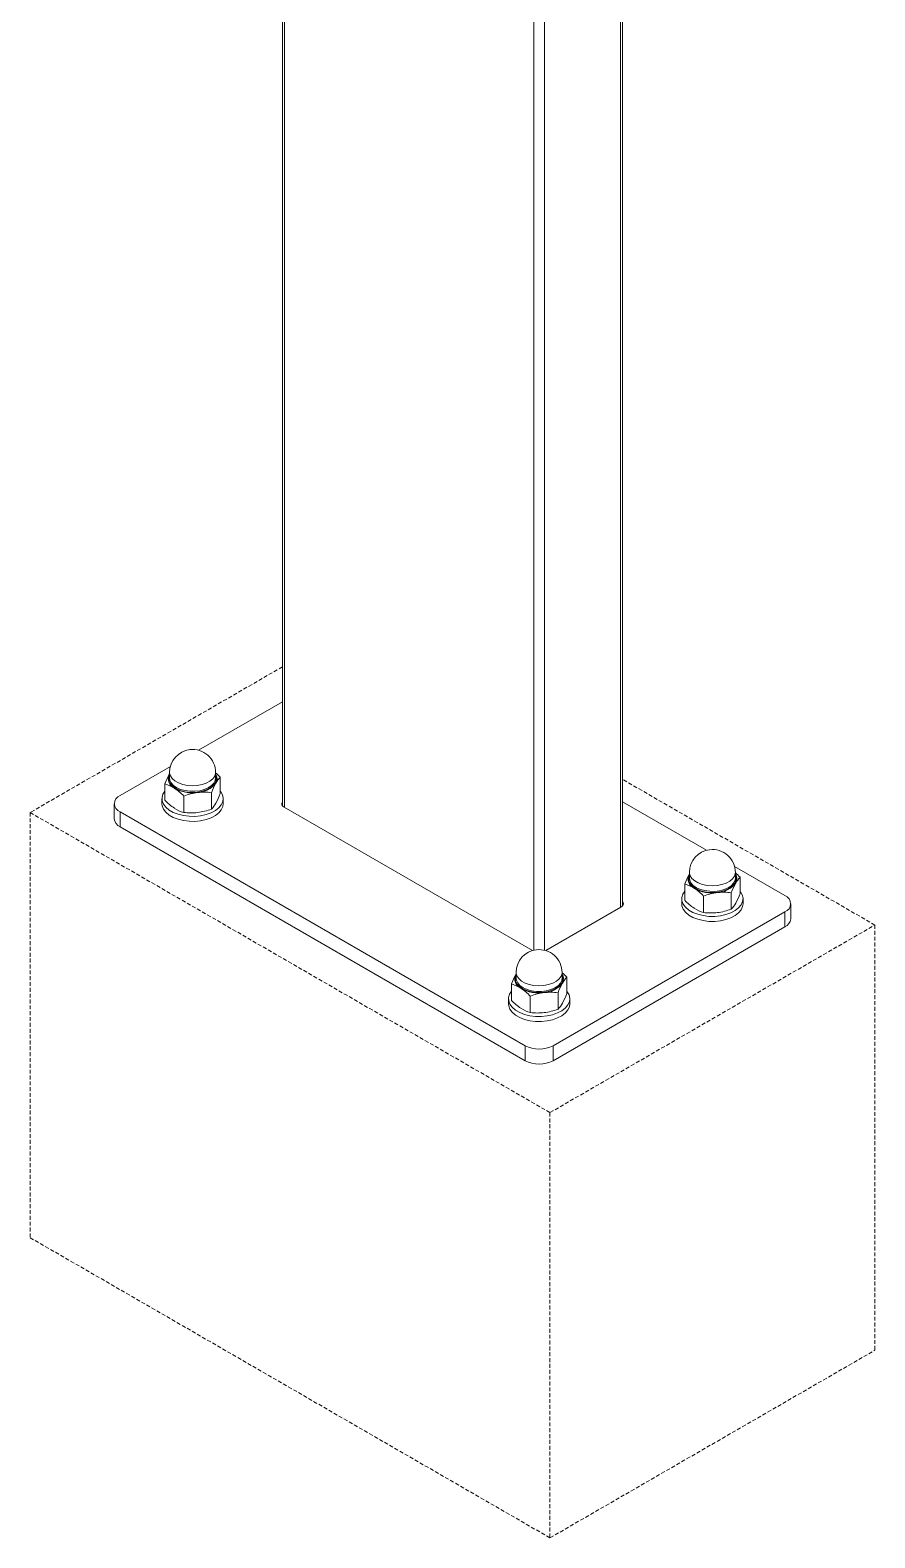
# Model space of a CAD drawing. Header units: millimetres. Extents: x 186 to 2315, y 1042 to 2769.
# Drawn here: x 2039.2 to 2314.5, y 1659.5 to 2150.8 of the extents above; entities that cross this region are included whole.
import ezdxf

# ---------------------------------------------------------------- set-up
doc = ezdxf.new("R2010")
doc.units = ezdxf.units.MM
doc.linetypes.add('HIDDEN', pattern=[1.905, 1.27, -0.635])
doc.layers.add('ZANO_R', color=7, linetype='Continuous', lineweight=0)
doc.layers.add('ZANO_R_przerywana', color=7, linetype='HIDDEN', lineweight=0)

msp = doc.modelspace()

# ---------------------------------------------------------------- linework, layer by layer
at = {"layer": 'ZANO_R'}
for p, q in [((2231.58, 2591.02), (2231.58, 1864.92)), ((2232.31, 1865.49), (2232.31, 2593.48)), ((2206.87, 2548.23), (2206.87, 1851.01)), ((2203.35, 2411.18), (2203.35, 1851.01)), ((2121.43, 2392.67), (2121.43, 1898.09)), ((2122.17, 2392.25), (2122.17, 1897.52)), ((2094.11, 1916.17), (2121.43, 1931.94)), ((2068.52, 1901.4), (2084.93, 1910.87)), ((2084.68, 1908.5), (2084.58, 1908.33)), ((2084.68, 1908.5), (2084.58, 1908.33)), ((2084.68, 1908.94), (2084.68, 1907.1)), ((2099.65, 1907.1), (2099.65, 1908.94)), ((2101.19, 1907.41), (2101.19, 1902.05)), ((2083.14, 1905.22), (2083.14, 1899.87)), ((2098.32, 1902.35), (2098.32, 1896.99)), ((2066.62, 1898.75), (2066.62, 1893.86)), ((2082.18, 1900.38), (2082.18, 1898.75)), ((2089.29, 1901.26), (2089.29, 1895.9)), ((2102.15, 1898.75), (2102.15, 1900.38)), ((2121.99, 1897.63), (2202.93, 1850.9)), ((2232.31, 1899.34), (2259.64, 1883.57)), ((2068.52, 1896.1), (2200.52, 1819.89)), ((2068.52, 1891.21), (2068.52, 1896.1)), ((2068.52, 1891.21), (2200.52, 1815)), ((2268.82, 1878.27), (2285.23, 1868.79)), ((2252.56, 1872.62), (2252.56, 1867.27)), ((2254.1, 1875.9), (2253.99, 1875.73)), ((2254.1, 1875.9), (2253.99, 1875.73)), ((2254.1, 1876.34), (2254.1, 1874.5)), ((2269.07, 1874.5), (2269.07, 1876.34)), ((2270.61, 1874.81), (2270.61, 1869.45)), ((2251.6, 1867.78), (2251.6, 1866.15)), ((2258.71, 1868.66), (2258.71, 1863.3)), ((2267.73, 1869.75), (2267.73, 1864.39)), ((2271.57, 1866.15), (2271.57, 1867.78)), ((2207.29, 1850.9), (2231.76, 1865.03)), ((2209.7, 1819.89), (2285.23, 1863.5)), ((2285.23, 1863.5), (2285.23, 1858.61)), ((2287.13, 1861.25), (2287.13, 1866.15)), ((2209.7, 1815), (2285.23, 1858.61)), ((2197.62, 1843.3), (2197.52, 1843.13)), ((2197.62, 1843.3), (2197.52, 1843.13)), ((2197.62, 1843.73), (2197.62, 1841.9)), ((2212.6, 1841.9), (2212.6, 1843.73)), ((2196.08, 1840.02), (2196.08, 1834.66)), ((2214.14, 1842.21), (2214.14, 1836.85)), ((2195.13, 1835.18), (2195.13, 1833.54)), ((2202.24, 1836.06), (2202.24, 1830.7)), ((2211.26, 1837.15), (2211.26, 1831.79)), ((2215.09, 1833.54), (2215.09, 1835.18)), ((2200.52, 1815), (2200.52, 1819.89)), ((2209.7, 1819.89), (2209.7, 1815))]:
    msp.add_line(p, q, dxfattribs=at)
at = {"layer": 'ZANO_R', "flags": 128}
for points in [[(2099.65, 1908.02), (2099.89, 1907.1), (2099.79, 1906.13), (2099.32, 1905.2), (2098.52, 1904.35), (2097.43, 1903.63), (2096.09, 1903.05), (2094.56, 1902.65), (2092.92, 1902.45), (2091.25, 1902.46), (2089.62, 1902.68), (2088.11, 1903.09), (2086.79, 1903.69), (2085.72, 1904.43), (2084.95, 1905.29), (2084.52, 1906.22), (2084.44, 1907.18), (2084.68, 1908.02)], [(2093.7, 1904.71), (2092.09, 1904.61), (2090.48, 1904.72), (2088.95, 1905.03), (2087.57, 1905.52), (2086.41, 1906.17), (2085.52, 1906.95), (2084.93, 1907.82), (2084.68, 1908.75), (2084.68, 1908.94)], [(2084.68, 1907.1), (2084.76, 1906.45), (2085.18, 1905.54), (2085.93, 1904.71), (2086.96, 1903.99), (2088.24, 1903.42), (2089.7, 1903.02), (2091.28, 1902.81), (2092.9, 1902.8), (2094.48, 1902.99), (2095.96, 1903.38), (2097.26, 1903.93), (2098.32, 1904.64), (2099.09, 1905.46), (2099.54, 1906.36), (2099.65, 1907.1)], [(2099.65, 1908.94), (2099.64, 1908.66), (2099.36, 1907.74), (2098.74, 1906.87), (2097.82, 1906.11), (2096.64, 1905.47), (2095.24, 1905), (2093.7, 1904.71)], [(2083.14, 1902.84), (2082.51, 1901.85), (2082.2, 1900.77), (2082.26, 1899.67), (2082.67, 1898.6), (2083.42, 1897.6), (2084.49, 1896.69), (2085.84, 1895.92), (2087.41, 1895.31), (2089.16, 1894.88), (2091.01, 1894.65), (2092.91, 1894.63), (2094.78, 1894.82), (2096.56, 1895.2), (2098.18, 1895.78), (2099.58, 1896.52), (2100.71, 1897.39), (2101.53, 1898.38), (2102.02, 1899.44), (2102.14, 1900.53), (2101.91, 1901.62), (2101.33, 1902.66), (2101.19, 1902.84)], [(2082.18, 1898.75), (2082.26, 1898.04), (2082.67, 1896.97), (2083.42, 1895.97), (2084.49, 1895.06), (2085.84, 1894.29), (2087.41, 1893.68), (2089.16, 1893.25), (2091.01, 1893.02), (2092.91, 1893), (2094.78, 1893.19), (2096.56, 1893.57), (2098.18, 1894.15), (2099.58, 1894.88), (2100.71, 1895.76), (2101.53, 1896.75), (2102.02, 1897.81), (2102.15, 1898.75)], [(2269.07, 1875.42), (2269.31, 1874.49), (2269.2, 1873.53), (2268.74, 1872.6), (2267.94, 1871.75), (2266.85, 1871.02), (2265.51, 1870.45), (2263.98, 1870.05), (2262.34, 1869.85), (2260.67, 1869.86), (2259.04, 1870.08), (2257.53, 1870.49), (2256.21, 1871.09), (2255.14, 1871.83), (2254.37, 1872.69), (2253.94, 1873.62), (2253.86, 1874.58), (2254.1, 1875.42)], [(2263.12, 1872.1), (2261.51, 1872.01), (2259.9, 1872.12), (2258.37, 1872.43), (2256.99, 1872.92), (2255.83, 1873.57), (2254.93, 1874.35), (2254.35, 1875.22), (2254.1, 1876.14), (2254.1, 1876.34)], [(2254.1, 1874.5), (2254.18, 1873.84), (2254.6, 1872.94), (2255.34, 1872.11), (2256.38, 1871.39), (2257.66, 1870.82), (2259.12, 1870.42), (2260.7, 1870.21), (2262.32, 1870.2), (2263.9, 1870.39), (2265.38, 1870.78), (2266.68, 1871.33), (2267.74, 1872.04), (2268.51, 1872.86), (2268.96, 1873.76), (2269.07, 1874.5)], [(2269.07, 1876.34), (2269.05, 1876.06), (2268.78, 1875.14), (2268.16, 1874.27), (2267.24, 1873.5), (2266.05, 1872.87), (2264.66, 1872.39), (2263.12, 1872.1)], [(2252.56, 1870.24), (2251.93, 1869.25), (2251.62, 1868.17), (2251.67, 1867.07), (2252.08, 1866), (2252.84, 1865), (2253.91, 1864.09), (2255.25, 1863.32), (2256.83, 1862.71), (2258.58, 1862.28), (2260.43, 1862.05), (2262.33, 1862.03), (2264.2, 1862.21), (2265.98, 1862.6), (2267.59, 1863.17), (2268.99, 1863.91), (2270.13, 1864.79), (2270.95, 1865.78), (2271.43, 1866.84), (2271.56, 1867.93), (2271.33, 1869.02), (2270.75, 1870.06), (2270.61, 1870.24)], [(2231.76, 1865.03), (2232.1, 1865.27), (2232.35, 1865.54), (2232.51, 1865.84), (2232.56, 1866.15), (2232.51, 1866.45), (2232.35, 1866.75), (2232.31, 1866.81)], [(2251.6, 1866.15), (2251.67, 1865.44), (2252.08, 1864.37), (2252.84, 1863.37), (2253.91, 1862.46), (2255.25, 1861.69), (2256.83, 1861.08), (2258.58, 1860.65), (2260.43, 1860.42), (2262.33, 1860.4), (2264.2, 1860.58), (2265.98, 1860.97), (2267.59, 1861.54), (2268.99, 1862.28), (2270.13, 1863.16), (2270.95, 1864.15), (2271.43, 1865.21), (2271.57, 1866.15)], [(2212.6, 1842.82), (2212.84, 1841.89), (2212.73, 1840.93), (2212.27, 1840), (2211.47, 1839.15), (2210.37, 1838.42), (2209.03, 1837.85), (2207.51, 1837.45), (2205.87, 1837.25), (2204.2, 1837.26), (2202.57, 1837.48), (2201.06, 1837.89), (2199.73, 1838.48), (2198.66, 1839.23), (2197.89, 1840.08), (2197.46, 1841.02), (2197.39, 1841.98), (2197.62, 1842.82)], [(2206.65, 1839.5), (2205.04, 1839.41), (2203.43, 1839.52), (2201.9, 1839.83), (2200.52, 1840.32), (2199.36, 1840.97), (2198.46, 1841.75), (2197.88, 1842.62), (2197.63, 1843.54), (2197.62, 1843.73)], [(2212.6, 1843.73), (2212.58, 1843.46), (2212.3, 1842.54), (2211.69, 1841.67), (2210.77, 1840.9), (2209.58, 1840.27), (2208.19, 1839.79), (2206.65, 1839.5)], [(2196.08, 1837.64), (2195.46, 1836.65), (2195.15, 1835.57), (2195.2, 1834.47), (2195.61, 1833.4), (2196.36, 1832.4), (2197.43, 1831.49), (2198.78, 1830.72), (2200.36, 1830.11), (2202.1, 1829.68), (2203.96, 1829.45), (2205.86, 1829.43), (2207.73, 1829.61), (2209.5, 1830), (2211.12, 1830.57), (2212.52, 1831.31), (2213.65, 1832.19), (2214.48, 1833.18), (2214.96, 1834.24), (2215.09, 1835.33), (2214.86, 1836.42), (2214.27, 1837.46), (2214.14, 1837.64)], [(2197.62, 1841.9), (2197.71, 1841.24), (2198.13, 1840.34), (2198.87, 1839.51), (2199.91, 1838.79), (2201.19, 1838.22), (2202.65, 1837.82), (2204.23, 1837.61), (2205.85, 1837.6), (2207.43, 1837.79), (2208.91, 1838.17), (2210.2, 1838.73), (2211.26, 1839.44), (2212.04, 1840.26), (2212.49, 1841.16), (2212.6, 1841.9)], [(2195.13, 1833.54), (2195.2, 1832.84), (2195.61, 1831.77), (2196.36, 1830.77), (2197.43, 1829.86), (2198.78, 1829.09), (2200.36, 1828.48), (2202.1, 1828.05), (2203.96, 1827.82), (2205.86, 1827.8), (2207.73, 1827.98), (2209.5, 1828.37), (2211.12, 1828.94), (2212.52, 1829.68), (2213.65, 1830.56), (2214.48, 1831.55), (2214.96, 1832.61), (2215.09, 1833.54)]]:
    msp.add_lwpolyline(points, dxfattribs=at)
at = {"layer": 'ZANO_R'}
for centre, radius, start, end in [((2092.16, 1908.94), 7.49, 96.9019, 180), ((2092.16, 1908.94), 7.49, 0, 96.9019), ((2106.61, 1896.27), 25.12, 151.302, 159.1255), ((2087.58, 1906.87), 3.34, 153.9853, 245.939), ((2087.43, 1894.04), 19.19, 44.1814, 50.4352), ((2097.27, 1906.9), 2.87, 329.9318, 33.8892), ((2107.73, 1901.08), 9.1, 135.9336, 151.2059), ((2079.96, 1894.16), 11.51, 57.0742, 73.962), ((2075.83, 1888.25), 18.72, 44.0285, 56.3114), ((2092.1, 1914.14), 11.88, 240.3117, 278.2465), ((2096.48, 1882.1), 20.46, 97.5155, 110.5689), ((2093.51, 1910.24), 7.86, 272.1268, 322.5443), ((2095.91, 1883.8), 18.71, 82.6124, 96.4693), ((2122.19, 1893.21), 25.56, 151.3698, 159.0576), ((2077.32, 1911.19), 25.56, 331.3695, 339.0574), ((2069.52, 1898.75), 2.83, 110.7833, 249.2165), ((2096.72, 1913.02), 18.9, 224.0886, 236.2515), ((2092.47, 1906.96), 11.51, 237.074, 253.962), ((2091.18, 1915.93), 20.23, 277.4412, 290.6432), ((2091.78, 1903.32), 9.1, 315.9324, 331.2078), ((2122.4, 1898.73), 1.18, 144.7854, 249.8047), ((2069.86, 1894.18), 3.26, 185.6951, 245.625), ((2091.7, 1914.61), 18.86, 262.6708, 276.4107), ((2261.58, 1876.34), 7.49, 96.9019, 180), ((2261.58, 1876.34), 7.49, 0, 96.9019), ((2276.03, 1863.67), 25.12, 151.302, 159.1255), ((2249.38, 1861.56), 11.51, 57.0741, 73.9619), ((2256.99, 1874.27), 3.34, 153.9851, 245.9392), ((2262.93, 1877.64), 7.86, 272.1268, 322.5443), ((2291.61, 1860.61), 25.56, 151.3696, 159.0576), ((2256.86, 1861.45), 19.17, 44.1787, 50.4379), ((2266.69, 1874.3), 2.87, 329.93, 33.8912), ((2277.15, 1868.48), 9.1, 135.9337, 151.2063), ((2266.13, 1880.42), 18.9, 224.0884, 236.2515), ((2245.25, 1855.65), 18.72, 44.0279, 56.312), ((2261.52, 1881.54), 11.88, 240.3118, 278.2464), ((2265.9, 1849.5), 20.46, 97.5157, 110.5686), ((2265.33, 1851.2), 18.71, 82.6122, 96.4693), ((2246.74, 1878.59), 25.56, 331.3694, 339.0579), ((2284.23, 1866.15), 2.83, 290.7833, 69.2167), ((2261.89, 1874.36), 11.51, 237.0741, 253.9619), ((2261.12, 1882.01), 18.86, 262.6709, 276.4106), ((2260.6, 1883.33), 20.23, 277.4413, 290.6431), ((2261.19, 1870.72), 9.1, 315.9337, 331.2063), ((2283.88, 1861.58), 3.26, 294.3748, 354.305), ((2205.11, 1843.73), 7.49, 96.9019, 180), ((2205.11, 1843.73), 7.49, 0, 96.9019), ((2219.56, 1831.07), 25.12, 151.3024, 159.1249), ((2200.52, 1841.67), 3.34, 153.9852, 245.9391), ((2200.38, 1828.84), 19.19, 44.1814, 50.4351), ((2210.21, 1841.7), 2.87, 329.9314, 33.8899), ((2192.9, 1828.96), 11.51, 57.0742, 73.9619), ((2188.78, 1823.04), 18.72, 44.0285, 56.3114), ((2205.04, 1848.94), 11.88, 240.3117, 278.2465), ((2206.46, 1845.04), 7.86, 272.1268, 322.5443), ((2235.13, 1828.01), 25.56, 151.3694, 159.0579), ((2220.68, 1835.87), 9.1, 135.9337, 151.2063), ((2209.66, 1847.82), 18.9, 224.0887, 236.2514), ((2209.43, 1816.9), 20.46, 97.5157, 110.5686), ((2208.86, 1818.6), 18.71, 82.6124, 96.4692), ((2204.72, 1838.12), 9.1, 315.9339, 331.2062), ((2190.26, 1845.99), 25.56, 331.3695, 339.0577), ((2205.42, 1841.76), 11.51, 237.0739, 253.962), ((2204.64, 1849.41), 18.86, 262.6707, 276.4108), ((2204.13, 1850.73), 20.23, 277.4412, 290.6432), ((2205.11, 1828.75), 9.97, 242.6097, 297.3903), ((2205.11, 1823.86), 9.97, 242.6097, 297.3903)]:
    msp.add_arc(centre, radius, start, end, dxfattribs=at)
at = {"layer": 'ZANO_R_przerywana'}
for p, q in [((2121.43, 1943.35), (2039.22, 1895.89)), ((2314.53, 1859.22), (2232.31, 1906.68)), ((2039.22, 1895.89), (2208.64, 1798.09)), ((2039.22, 1895.89), (2039.22, 1757.32)), ((2208.64, 1798.09), (2314.53, 1859.22)), ((2314.53, 1859.22), (2314.53, 1720.64)), ((2208.64, 1798.09), (2208.64, 1659.51)), ((2039.22, 1757.32), (2208.64, 1659.51)), ((2208.64, 1659.51), (2314.53, 1720.64))]:
    msp.add_line(p, q, dxfattribs=at)

doc.saveas('drawing.dxf')
